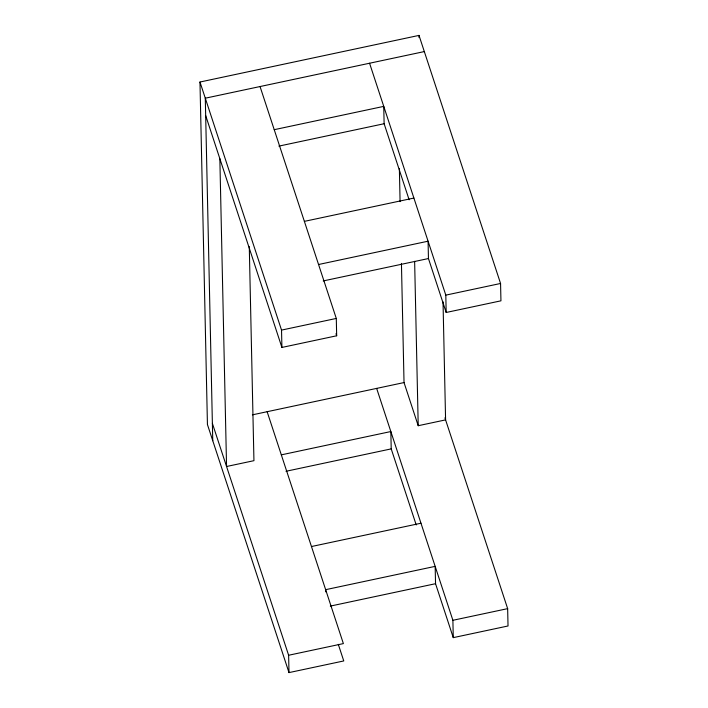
<?xml version="1.0" encoding="UTF-8"?>
<svg xmlns="http://www.w3.org/2000/svg" width="708" height="708" viewBox="0 0 708 708"><rect width="100%" height="100%" fill="white"/><g stroke="black" fill="none" stroke-linecap="round" stroke-linejoin="round"><path stroke-width="1.06" d="M338.3 644.351L343.761 660.945L288.997 672.6L207.435 424.526L199.975 82.022L419.003 35.4L500.565 283.474L500.945 300.82L446.182 312.476L428.455 258.544L428.075 241.198L318.556 264.509M424.322 51.578L205.293 98.2L212.754 440.703M274.235 129.688L383.745 106.377L384.125 123.723L409.127 199.771M278.908 146.113L384.125 123.723M304.378 221.365L413.888 198.054M323.229 280.934L428.455 258.544M336.291 318.441L336.672 335.778L281.908 347.433L281.536 330.096L336.291 318.441L260.048 86.544M446.182 312.476L445.81 295.13L500.565 283.474M252.393 414.844L404.029 382.568L401.436 263.411M281.324 454.855L390.834 431.544L391.214 448.881L416.216 524.938M404.029 382.568L418.216 425.712L445.589 419.888L443.022 301.829M285.997 471.28L391.214 448.881M311.467 546.532L420.977 523.221M330.317 606.101L435.544 583.702L435.163 566.365L325.645 589.675L325.698 591.844M288.997 672.6L288.625 655.254L343.38 643.599L267.137 411.711M507.654 608.641L508.025 625.978L453.27 637.634L452.89 620.297L507.654 608.641L444.916 417.835M369.567 63.233L445.81 295.13M376.647 388.4L452.89 620.297M435.544 583.702L453.27 637.634M335.99 333.707L336.672 335.778M199.975 82.022L281.536 330.096M205.665 115.537L281.908 347.433M212.373 423.366L288.625 655.254M419.003 35.4L419.048 37.612M414.631 261.323L418.216 425.712M399.365 168.531L400.082 201.63M249.278 246.641L253.942 460.678L226.56 466.501L219.852 158.681"/></g></svg>
